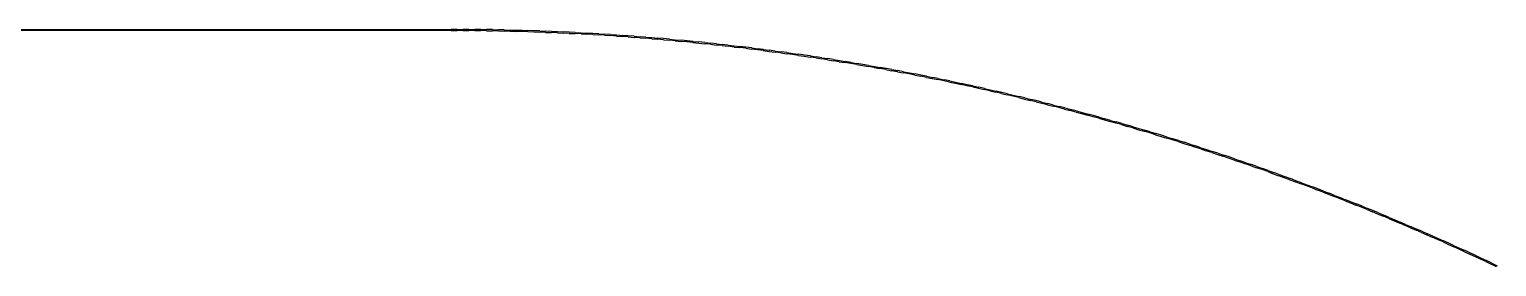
# Model space of a CAD drawing. Header units: metres. Extents: x 2 to 41.4, y 0.9 to 39.
# Drawn here: x 19.149 to 20.169, y 24.659 to 24.824 of the extents above; entities that cross this region are included whole.
import ezdxf

# ---------------------------------------------------------------- set-up
doc = ezdxf.new("R2010")
doc.units = ezdxf.units.M
doc.layers.add('BSA_MATERIAL_SECTION', color=7, linetype='Continuous')

msp = doc.modelspace()

# ---------------------------------------------------------------- linework, layer by layer
at = {"layer": 'BSA_MATERIAL_SECTION'}
for p, q in [((19.1236, 24.8241), (19.4424, 24.8241)), ((19.4424, 24.8233), (19.1236, 24.8233)), ((19.4465, 24.8241), (19.4424, 24.8241)), ((19.4424, 24.8237), (19.4424, 24.8241)), ((19.4424, 24.8241), (19.4424, 24.8237)), ((19.4424, 24.8237), (19.4424, 24.8233)), ((19.4424, 24.8233), (19.4424, 24.8237)), ((19.4424, 24.8233), (19.4465, 24.8233)), ((19.4465, 24.8241), (19.4506, 24.8241)), ((19.4506, 24.8233), (19.4465, 24.8233)), ((19.4547, 24.8241), (19.4506, 24.8241)), ((19.4506, 24.8233), (19.4547, 24.8233)), ((19.4547, 24.8241), (19.4588, 24.824)), ((19.4588, 24.8232), (19.4547, 24.8233)), ((19.4629, 24.824), (19.4588, 24.824)), ((19.4588, 24.8232), (19.4629, 24.8232)), ((19.4629, 24.824), (19.467, 24.8239)), ((19.467, 24.8231), (19.4629, 24.8232)), ((19.4711, 24.8239), (19.467, 24.8239)), ((19.4711, 24.8239), (19.4752, 24.8238)), ((19.4793, 24.8237), (19.4752, 24.8238)), ((19.4793, 24.8237), (19.4834, 24.8236)), ((19.4834, 24.8236), (19.4875, 24.8235)), ((19.4916, 24.8234), (19.4875, 24.8235)), ((19.4916, 24.8234), (19.4957, 24.8233)), ((19.4998, 24.8231), (19.4957, 24.8233)), ((19.5039, 24.823), (19.4998, 24.8231)), ((19.467, 24.8231), (19.4711, 24.8231)), ((19.4752, 24.823), (19.4711, 24.8231)), ((19.4752, 24.823), (19.4793, 24.8229)), ((19.4834, 24.8228), (19.4793, 24.8229)), ((19.4834, 24.8228), (19.4875, 24.8227)), ((19.4916, 24.8226), (19.4875, 24.8227)), ((19.4957, 24.8225), (19.4916, 24.8226)), ((19.4957, 24.8225), (19.4998, 24.8223)), ((19.4998, 24.8223), (19.5039, 24.8222)), ((19.5039, 24.823), (19.508, 24.8228)), ((19.508, 24.822), (19.5039, 24.8222)), ((19.5121, 24.8227), (19.508, 24.8228)), ((19.508, 24.822), (19.5121, 24.8219)), ((19.5121, 24.8227), (19.5162, 24.8225)), ((19.5162, 24.8217), (19.5121, 24.8219)), ((19.5162, 24.8225), (19.5203, 24.8223)), ((19.5162, 24.8217), (19.5203, 24.8215)), ((19.5244, 24.8221), (19.5203, 24.8223)), ((19.5244, 24.8213), (19.5203, 24.8215)), ((19.5285, 24.8219), (19.5244, 24.8221)), ((19.5244, 24.8213), (19.5285, 24.8211)), ((19.5285, 24.8219), (19.5326, 24.8217)), ((19.5326, 24.8209), (19.5285, 24.8211)), ((19.5326, 24.8217), (19.5367, 24.8215)), ((19.5326, 24.8209), (19.5367, 24.8207)), ((19.5408, 24.8212), (19.5367, 24.8215)), ((19.5408, 24.8204), (19.5367, 24.8207)), ((19.5449, 24.821), (19.5408, 24.8212)), ((19.5408, 24.8204), (19.5449, 24.8202)), ((19.5449, 24.821), (19.549, 24.8207)), ((19.549, 24.82), (19.5449, 24.8202)), ((19.5531, 24.8205), (19.549, 24.8207)), ((19.549, 24.82), (19.5531, 24.8197)), ((19.5531, 24.8205), (19.5572, 24.8202)), ((19.5572, 24.8194), (19.5531, 24.8197)), ((19.5572, 24.8202), (19.5613, 24.8199)), ((19.5572, 24.8194), (19.5613, 24.8191)), ((19.5654, 24.8196), (19.5613, 24.8199)), ((19.5654, 24.8188), (19.5613, 24.8191)), ((19.5695, 24.8193), (19.5654, 24.8196)), ((19.5654, 24.8188), (19.5694, 24.8185)), ((19.5735, 24.8182), (19.5694, 24.8185)), ((19.5695, 24.8193), (19.5736, 24.819)), ((19.5735, 24.8182), (19.5776, 24.8179)), ((19.5777, 24.8187), (19.5736, 24.819)), ((19.5817, 24.8176), (19.5776, 24.8179)), ((19.5777, 24.8187), (19.5818, 24.8184)), ((19.5817, 24.8176), (19.5858, 24.8172)), ((19.5818, 24.8184), (19.5859, 24.818)), ((19.5899, 24.8169), (19.5858, 24.8172)), ((19.59, 24.8177), (19.5859, 24.818)), ((19.5899, 24.8169), (19.594, 24.8165)), ((19.5941, 24.8173), (19.59, 24.8177)), ((19.5981, 24.8161), (19.594, 24.8165)), ((19.5941, 24.8173), (19.5981, 24.8169)), ((19.5981, 24.8169), (19.6022, 24.8165)), ((19.5981, 24.8161), (19.6022, 24.8157)), ((19.6063, 24.8161), (19.6022, 24.8165)), ((19.6062, 24.8153), (19.6022, 24.8157)), ((19.6103, 24.8149), (19.6062, 24.8153)), ((19.6104, 24.8157), (19.6063, 24.8161)), ((19.6103, 24.8149), (19.6144, 24.8145)), ((19.6104, 24.8157), (19.6145, 24.8153)), ((19.6144, 24.8145), (19.6185, 24.8141)), ((19.6186, 24.8149), (19.6145, 24.8153)), ((19.6226, 24.8137), (19.6185, 24.8141)), ((19.6186, 24.8149), (19.6227, 24.8145)), ((19.6226, 24.8137), (19.6266, 24.8132)), ((19.6267, 24.814), (19.6227, 24.8145)), ((19.6307, 24.8128), (19.6266, 24.8132)), ((19.6267, 24.814), (19.6308, 24.8136)), ((19.6349, 24.8131), (19.6308, 24.8136)), ((19.6349, 24.8131), (19.639, 24.8126)), ((19.6307, 24.8128), (19.6348, 24.8123)), ((19.6389, 24.8118), (19.6348, 24.8123)), ((19.6389, 24.8118), (19.643, 24.8114)), ((19.639, 24.8126), (19.643, 24.8121)), ((19.6471, 24.8117), (19.643, 24.8121)), ((19.647, 24.8109), (19.643, 24.8114)), ((19.647, 24.8109), (19.6511, 24.8104)), ((19.6512, 24.8112), (19.6471, 24.8117)), ((19.6552, 24.8099), (19.6511, 24.8104)), ((19.6512, 24.8112), (19.6553, 24.8106)), ((19.6592, 24.8093), (19.6552, 24.8099)), ((19.6593, 24.8101), (19.6553, 24.8106)), ((19.6592, 24.8093), (19.6633, 24.8088)), ((19.6593, 24.8101), (19.6634, 24.8096)), ((19.6633, 24.8088), (19.6674, 24.8082)), ((19.6675, 24.809), (19.6634, 24.8096)), ((19.6714, 24.8077), (19.6674, 24.8082)), ((19.6675, 24.809), (19.6716, 24.8085)), ((19.6714, 24.8077), (19.6755, 24.8071)), ((19.6756, 24.8079), (19.6716, 24.8085)), ((19.6796, 24.8066), (19.6755, 24.8071)), ((19.6756, 24.8079), (19.6797, 24.8074)), ((19.6836, 24.806), (19.6796, 24.8066)), ((19.6797, 24.8074), (19.6837, 24.8068)), ((19.6836, 24.806), (19.6877, 24.8054)), ((19.6878, 24.8062), (19.6837, 24.8068)), ((19.6877, 24.8054), (19.6918, 24.8048)), ((19.6919, 24.8056), (19.6878, 24.8062)), ((19.6958, 24.8042), (19.6918, 24.8048)), ((19.6919, 24.8056), (19.6959, 24.805)), ((19.6958, 24.8042), (19.6999, 24.8036)), ((19.7, 24.8043), (19.6959, 24.805)), ((19.7039, 24.8029), (19.6999, 24.8036)), ((19.7, 24.8043), (19.704, 24.8037)), ((19.7039, 24.8029), (19.708, 24.8023)), ((19.7081, 24.8031), (19.704, 24.8037)), ((19.7081, 24.8031), (19.7122, 24.8024)), ((19.712, 24.8016), (19.708, 24.8023)), ((19.712, 24.8016), (19.7161, 24.801)), ((19.7122, 24.8024), (19.7162, 24.8018)), ((19.7201, 24.8003), (19.7161, 24.801)), ((19.7203, 24.8011), (19.7162, 24.8018)), ((19.7242, 24.7996), (19.7201, 24.8003)), ((19.7203, 24.8011), (19.7243, 24.8004)), ((19.7242, 24.7996), (19.7282, 24.7989)), ((19.7283, 24.7997), (19.7243, 24.8004)), ((19.7282, 24.7989), (19.7323, 24.7982)), ((19.7324, 24.799), (19.7283, 24.7997)), ((19.7363, 24.7975), (19.7323, 24.7982)), ((19.7324, 24.799), (19.7364, 24.7983)), ((19.7363, 24.7975), (19.7403, 24.7968)), ((19.7364, 24.7983), (19.7405, 24.7976)), ((19.7444, 24.7961), (19.7403, 24.7968)), ((19.7445, 24.7969), (19.7405, 24.7976)), ((19.7444, 24.7961), (19.7484, 24.7953)), ((19.7486, 24.7961), (19.7445, 24.7969)), ((19.7524, 24.7946), (19.7484, 24.7953)), ((19.7486, 24.7961), (19.7526, 24.7954)), ((19.7524, 24.7946), (19.7565, 24.7938)), ((19.7566, 24.7946), (19.7526, 24.7954)), ((19.7605, 24.7931), (19.7565, 24.7938)), ((19.7566, 24.7946), (19.7607, 24.7938)), ((19.7645, 24.7923), (19.7605, 24.7931)), ((19.7607, 24.7938), (19.7647, 24.7931)), ((19.7687, 24.7923), (19.7647, 24.7931)), ((19.7645, 24.7923), (19.7686, 24.7915)), ((19.7726, 24.7907), (19.7686, 24.7915)), ((19.7727, 24.7915), (19.7687, 24.7923)), ((19.7726, 24.7907), (19.7766, 24.7899)), ((19.7727, 24.7915), (19.7768, 24.7907)), ((19.7766, 24.7899), (19.7806, 24.7891)), ((19.7808, 24.7899), (19.7768, 24.7907)), ((19.7847, 24.7882), (19.7806, 24.7891)), ((19.7808, 24.7899), (19.7848, 24.789)), ((19.7887, 24.7874), (19.7847, 24.7882)), ((19.7888, 24.7882), (19.7848, 24.789)), ((19.7887, 24.7874), (19.7927, 24.7866)), ((19.7888, 24.7882), (19.7928, 24.7873)), ((19.7927, 24.7866), (19.7967, 24.7857)), ((19.7928, 24.7873), (19.7969, 24.7865)), ((19.8007, 24.7848), (19.7967, 24.7857)), ((19.8009, 24.7856), (19.7969, 24.7865)), ((19.8047, 24.784), (19.8007, 24.7848)), ((19.8049, 24.7847), (19.8009, 24.7856)), ((19.8047, 24.784), (19.8087, 24.7831)), ((19.8049, 24.7847), (19.8089, 24.7839)), ((19.8087, 24.7831), (19.8127, 24.7822)), ((19.8129, 24.783), (19.8089, 24.7839)), ((19.8129, 24.783), (19.8169, 24.7821)), ((19.8167, 24.7813), (19.8127, 24.7822)), ((19.8167, 24.7813), (19.8207, 24.7804)), ((19.8169, 24.7821), (19.8209, 24.7811)), ((19.8247, 24.7794), (19.8207, 24.7804)), ((19.8249, 24.7802), (19.8209, 24.7811)), ((19.8247, 24.7794), (19.8287, 24.7785)), ((19.8289, 24.7793), (19.8249, 24.7802)), ((19.8327, 24.7776), (19.8287, 24.7785)), ((19.8289, 24.7793), (19.8329, 24.7783)), ((19.8367, 24.7766), (19.8327, 24.7776)), ((19.8329, 24.7783), (19.8369, 24.7774)), ((19.8367, 24.7766), (19.8407, 24.7756)), ((19.8409, 24.7764), (19.8369, 24.7774)), ((19.8407, 24.7756), (19.8447, 24.7747)), ((19.8409, 24.7764), (19.8449, 24.7754)), ((19.8487, 24.7737), (19.8447, 24.7747)), ((19.8489, 24.7745), (19.8449, 24.7754)), ((19.8487, 24.7737), (19.8526, 24.7727)), ((19.8528, 24.7735), (19.8489, 24.7745)), ((19.8566, 24.7717), (19.8526, 24.7727)), ((19.8528, 24.7735), (19.8568, 24.7725)), ((19.8608, 24.7714), (19.8568, 24.7725)), ((19.8566, 24.7717), (19.8606, 24.7707)), ((19.8646, 24.7697), (19.8606, 24.7707)), ((19.8608, 24.7714), (19.8648, 24.7704)), ((19.8685, 24.7686), (19.8646, 24.7697)), ((19.8687, 24.7694), (19.8648, 24.7704)), ((19.8685, 24.7686), (19.8725, 24.7676)), ((19.8687, 24.7694), (19.8727, 24.7684)), ((19.8765, 24.7665), (19.8725, 24.7676)), ((19.8767, 24.7673), (19.8727, 24.7684)), ((19.8765, 24.7665), (19.8804, 24.7655)), ((19.8767, 24.7673), (19.8807, 24.7662)), ((19.8804, 24.7655), (19.8844, 24.7644)), ((19.8807, 24.7662), (19.8846, 24.7652)), ((19.8884, 24.7633), (19.8844, 24.7644)), ((19.8886, 24.7641), (19.8846, 24.7652)), ((19.8923, 24.7622), (19.8884, 24.7633)), ((19.8925, 24.763), (19.8886, 24.7641)), ((19.8923, 24.7622), (19.8963, 24.7611)), ((19.8925, 24.763), (19.8965, 24.7619)), ((19.8963, 24.7611), (19.9002, 24.76)), ((19.9004, 24.7608), (19.8965, 24.7619)), ((19.9042, 24.7589), (19.9002, 24.76)), ((19.9004, 24.7608), (19.9044, 24.7597)), ((19.9081, 24.7578), (19.9042, 24.7589)), ((19.9083, 24.7585), (19.9044, 24.7597)), ((19.9081, 24.7578), (19.9121, 24.7566)), ((19.9083, 24.7585), (19.9123, 24.7574)), ((19.916, 24.7555), (19.9121, 24.7566)), ((19.9162, 24.7563), (19.9123, 24.7574)), ((19.916, 24.7555), (19.9199, 24.7543)), ((19.9162, 24.7563), (19.9202, 24.7551)), ((19.9199, 24.7543), (19.9239, 24.7532)), ((19.9202, 24.7551), (19.9241, 24.7539)), ((19.9278, 24.752), (19.9239, 24.7532)), ((19.928, 24.7528), (19.9241, 24.7539)), ((19.9317, 24.7508), (19.9278, 24.752)), ((19.928, 24.7528), (19.932, 24.7516)), ((19.9317, 24.7508), (19.9357, 24.7496)), ((19.9359, 24.7504), (19.932, 24.7516)), ((19.9357, 24.7496), (19.9396, 24.7484)), ((19.9398, 24.7492), (19.9359, 24.7504)), ((19.9435, 24.7472), (19.9396, 24.7484)), ((19.9398, 24.7492), (19.9437, 24.748)), ((19.9474, 24.746), (19.9435, 24.7472)), ((19.9477, 24.7467), (19.9437, 24.748)), ((19.9474, 24.746), (19.9513, 24.7447)), ((19.9477, 24.7467), (19.9516, 24.7455)), ((19.9513, 24.7447), (19.9552, 24.7435)), ((19.9555, 24.7443), (19.9516, 24.7455)), ((19.9591, 24.7422), (19.9552, 24.7435)), ((19.9555, 24.7443), (19.9594, 24.743)), ((19.9631, 24.741), (19.9591, 24.7422)), ((19.9633, 24.7417), (19.9594, 24.743)), ((19.9633, 24.7417), (19.9672, 24.7405)), ((19.9631, 24.741), (19.967, 24.7397)), ((19.9709, 24.7384), (19.967, 24.7397)), ((19.9672, 24.7405), (19.9711, 24.7392)), ((19.9709, 24.7384), (19.9747, 24.7371)), ((19.975, 24.7379), (19.9711, 24.7392)), ((19.9747, 24.7371), (19.9786, 24.7358)), ((19.975, 24.7379), (19.9789, 24.7366)), ((19.9825, 24.7345), (19.9786, 24.7358)), ((19.9828, 24.7353), (19.9789, 24.7366)), ((19.9864, 24.7332), (19.9825, 24.7345)), ((19.9867, 24.734), (19.9828, 24.7353)), ((19.9864, 24.7332), (19.9903, 24.7319)), ((19.9867, 24.734), (19.9906, 24.7326)), ((19.9903, 24.7319), (19.9942, 24.7305)), ((19.9944, 24.7313), (19.9906, 24.7326)), ((19.9981, 24.7292), (19.9942, 24.7305)), ((19.9944, 24.7313), (19.9983, 24.73)), ((19.9981, 24.7292), (20.0019, 24.7278)), ((20.0022, 24.7286), (19.9983, 24.73)), ((20.0058, 24.7265), (20.0019, 24.7278)), ((20.0022, 24.7286), (20.0061, 24.7272)), ((20.0097, 24.7251), (20.0058, 24.7265)), ((20.0099, 24.7259), (20.0061, 24.7272)), ((20.0097, 24.7251), (20.0135, 24.7237)), ((20.0099, 24.7259), (20.0138, 24.7245)), ((20.0135, 24.7237), (20.0174, 24.7223)), ((20.0177, 24.7231), (20.0138, 24.7245)), ((20.0212, 24.7209), (20.0174, 24.7223)), ((20.0177, 24.7231), (20.0215, 24.7217)), ((20.0215, 24.7217), (20.0254, 24.7203)), ((20.0251, 24.7195), (20.0212, 24.7209)), ((20.0251, 24.7195), (20.0289, 24.7181)), ((20.0292, 24.7188), (20.0254, 24.7203)), ((20.0289, 24.7181), (20.0328, 24.7167)), ((20.0331, 24.7174), (20.0292, 24.7188)), ((20.0366, 24.7152), (20.0328, 24.7167)), ((20.0331, 24.7174), (20.0369, 24.716)), ((20.0405, 24.7138), (20.0366, 24.7152)), ((20.0369, 24.716), (20.0408, 24.7145)), ((20.0405, 24.7138), (20.0443, 24.7123)), ((20.0446, 24.7131), (20.0408, 24.7145)), ((20.0481, 24.7108), (20.0443, 24.7123)), ((20.0484, 24.7116), (20.0446, 24.7131)), ((20.0484, 24.7116), (20.0523, 24.7101)), ((20.0481, 24.7108), (20.052, 24.7094)), ((20.052, 24.7094), (20.0558, 24.7079)), ((20.0561, 24.7086), (20.0523, 24.7101)), ((20.0596, 24.7064), (20.0558, 24.7079)), ((20.0561, 24.7086), (20.0599, 24.7071)), ((20.0634, 24.7049), (20.0596, 24.7064)), ((20.0599, 24.7071), (20.0637, 24.7056)), ((20.0634, 24.7049), (20.0672, 24.7034)), ((20.0675, 24.7041), (20.0637, 24.7056)), ((20.0672, 24.7034), (20.071, 24.7018)), ((20.0675, 24.7041), (20.0713, 24.7026)), ((20.0749, 24.7003), (20.071, 24.7018)), ((20.0752, 24.7011), (20.0713, 24.7026)), ((20.0752, 24.7011), (20.079, 24.6995)), ((20.0787, 24.6988), (20.0749, 24.7003)), ((20.0787, 24.6988), (20.0825, 24.6972)), ((20.0828, 24.698), (20.079, 24.6995)), ((20.0862, 24.6956), (20.0825, 24.6972)), ((20.0866, 24.6964), (20.0828, 24.698)), ((20.0862, 24.6956), (20.09, 24.6941)), ((20.0866, 24.6964), (20.0903, 24.6948)), ((20.0938, 24.6925), (20.09, 24.6941)), ((20.0941, 24.6932), (20.0903, 24.6948)), ((20.0938, 24.6925), (20.0976, 24.6909)), ((20.0941, 24.6932), (20.0979, 24.6917)), ((20.0976, 24.6909), (20.1014, 24.6893)), ((20.0979, 24.6917), (20.1017, 24.69)), ((20.1052, 24.6877), (20.1014, 24.6893)), ((20.1055, 24.6884), (20.1017, 24.69)), ((20.1089, 24.6861), (20.1052, 24.6877)), ((20.1055, 24.6884), (20.1093, 24.6868)), ((20.1089, 24.6861), (20.1127, 24.6845)), ((20.113, 24.6852), (20.1093, 24.6868)), ((20.1165, 24.6828), (20.1127, 24.6845)), ((20.1168, 24.6836), (20.113, 24.6852)), ((20.1165, 24.6828), (20.1202, 24.6812)), ((20.1168, 24.6836), (20.1206, 24.6819)), ((20.1202, 24.6812), (20.124, 24.6795)), ((20.1243, 24.6803), (20.1206, 24.6819)), ((20.1277, 24.6779), (20.124, 24.6795)), ((20.1243, 24.6803), (20.1281, 24.6786)), ((20.1315, 24.6762), (20.1277, 24.6779)), ((20.1281, 24.6786), (20.1318, 24.6769)), ((20.1315, 24.6762), (20.1352, 24.6745)), ((20.1356, 24.6753), (20.1318, 24.6769)), ((20.1352, 24.6745), (20.139, 24.6728)), ((20.1393, 24.6736), (20.1356, 24.6753)), ((20.1427, 24.6711), (20.139, 24.6728)), ((20.1393, 24.6736), (20.143, 24.6719)), ((20.1464, 24.6694), (20.1427, 24.6711)), ((20.143, 24.6719), (20.1468, 24.6702)), ((20.1464, 24.6694), (20.1502, 24.6677)), ((20.1505, 24.6684), (20.1468, 24.6702)), ((20.1502, 24.6677), (20.1539, 24.666)), ((20.1542, 24.6667), (20.1505, 24.6684)), ((20.1576, 24.6643), (20.1539, 24.666)), ((20.1542, 24.6667), (20.1579, 24.665)), ((20.1613, 24.6625), (20.1576, 24.6643)), ((20.1579, 24.665), (20.1617, 24.6632)), ((20.1613, 24.6625), (20.165, 24.6608)), ((20.1654, 24.6615), (20.1617, 24.6632)), ((20.1687, 24.659), (20.165, 24.6608)), ((20.1654, 24.6615), (20.1691, 24.6597))]:
    msp.add_line(p, q, dxfattribs=at)

doc.saveas('drawing.dxf')
